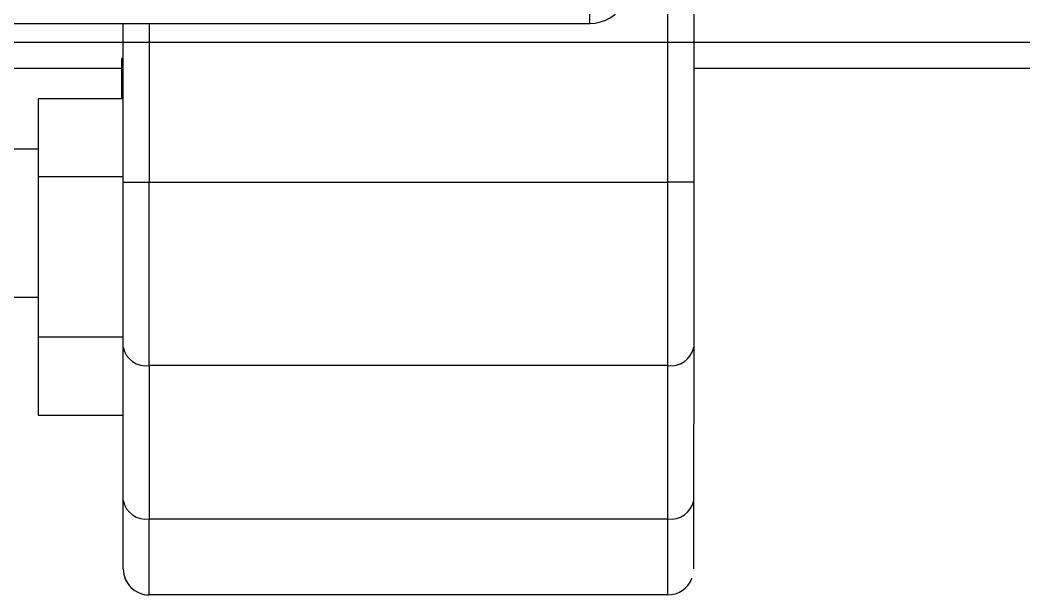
# Model space of a CAD drawing. Header units: millimetres. Extents: x 15 to 1184, y 5 to 1288.
# Drawn here: x 378.4 to 404.21, y 575 to 589.78 of the extents above; entities that cross this region are included whole.
import ezdxf

# ---------------------------------------------------------------- set-up
doc = ezdxf.new("R2010")
doc.units = ezdxf.units.MM

msp = doc.modelspace()

# ---------------------------------------------------------------- linework, layer by layer
at = {"color": 7, "linetype": 'Continuous', "lineweight": 25}
for p, q in [((395.049, 585.609), (395.049, 602.088)), ((395.716, 602.088), (395.716, 585.609)), ((393.049, 589.688), (393.049, 591.688)), ((357.25, 589.688), (393.049, 589.688)), ((381.049, 585.609), (381.049, 589.688)), ((381.049, 588.805), (381.011, 588.792)), ((381.011, 587.755), (381.011, 588.792)), ((381.011, 588.529), (260.375, 588.529)), ((489.709, 588.529), (395.716, 588.529)), ((381.049, 587.755), (378.86, 587.755)), ((378.86, 587.755), (378.86, 585.755)), ((378.86, 586.455), (377.527, 586.455)), ((378.86, 585.755), (378.86, 581.622)), ((381.049, 581.367), (381.049, 585.609)), ((381.049, 585.609), (381.716, 585.609)), ((381.716, 585.609), (395.049, 585.609)), ((395.716, 585.609), (395.049, 585.609)), ((377.527, 582.655), (378.86, 582.655)), ((381.049, 575.668), (381.049, 582.217)), ((378.86, 581.622), (378.86, 579.622)), ((381.049, 577.426), (381.049, 581.367)), ((395.716, 581.367), (395.715, 577.426)), ((395.049, 580.895), (381.716, 580.895)), ((381.716, 580.895), (381.716, 576.954)), ((395.049, 576.954), (395.049, 580.895)), ((378.86, 579.622), (381.049, 579.622)), ((381.049, 575.668), (381.049, 577.426)), ((381.716, 576.954), (395.049, 576.954)), ((381.049, 575.668), (381.049, 575.668)), ((395.665, 575.42), (395.67, 575.435)), ((395.048, 575.002), (381.716, 575.002)), ((381.716, 575.002), (381.716, 575.002))]:
    msp.add_line(p, q, dxfattribs=at)
at = {"color": 8, "linetype": 'Continuous', "lineweight": 25}
for p, q in [((381.716, 589.688), (381.716, 585.609)), ((378.86, 585.755), (381.049, 585.755)), ((381.049, 581.622), (378.86, 581.622))]:
    msp.add_line(p, q, dxfattribs=at)
at = {"color": 7, "linetype": 'Continuous'}
msp.add_line((489.709, 589.196), (260.375, 589.196), dxfattribs=at)
at = {"color": 7, "linetype": 'Continuous', "lineweight": 25, "flags": 128}
for points in [[(395.049, 580.895), (395.049, 581.38), (395.049, 581.906), (395.049, 582.467), (395.049, 583.058), (395.049, 583.674), (395.049, 584.309), (395.049, 584.956), (395.049, 585.609)], [(395.716, 585.609), (395.716, 585.021), (395.716, 584.439), (395.716, 583.868), (395.716, 583.313), (395.716, 582.781), (395.716, 582.276), (395.716, 581.803), (395.716, 581.367)], [(395.715, 577.426), (395.715, 577.03), (395.715, 576.679), (395.715, 576.377), (395.715, 576.125), (395.715, 575.927), (395.715, 575.784), (395.715, 575.697), (395.715, 575.668)], [(395.048, 575.002), (395.048, 575.034), (395.048, 575.13), (395.048, 575.289), (395.049, 575.509), (395.049, 575.789), (395.049, 576.125), (395.049, 576.515), (395.049, 576.954)]]:
    msp.add_lwpolyline(points, dxfattribs=at)
at = {"color": 7, "linetype": 'Continuous', "lineweight": 25}
for centre, radius, start, end in [((381.632, 581.485), 0.595, 191.4236, 278.0469), ((395.132, 581.485), 0.595, 261.952, 348.5823), ((381.632, 577.544), 0.595, 191.4271, 278.0479), ((395.132, 577.543), 0.595, 261.949, 348.5808), ((381.716, 575.668), 0.667, 180, 270), ((395.048, 575.668), 0.667, 270, 338.0957)]:
    msp.add_arc(centre, radius, start, end, dxfattribs=at)
for centre, major_axis, ratio, start_param, end_param in [((393.049, 591.574), (0, 1.886), 0.707107, 3.141593, 4.712389), ((381.716, 585.609), (0, 6.667), 0.000006, 3.926991, 4.712389), ((381.716, 581.668), (0, 6.667), 0.000006, 3.141593, 3.926991), ((381.716, 575.668), (0.471, 0.471), 0.999989, 2.356102, 3.926899)]:
    msp.add_ellipse(centre, major_axis=major_axis, ratio=ratio, start_param=start_param, end_param=end_param, dxfattribs=at)

doc.saveas('drawing.dxf')
